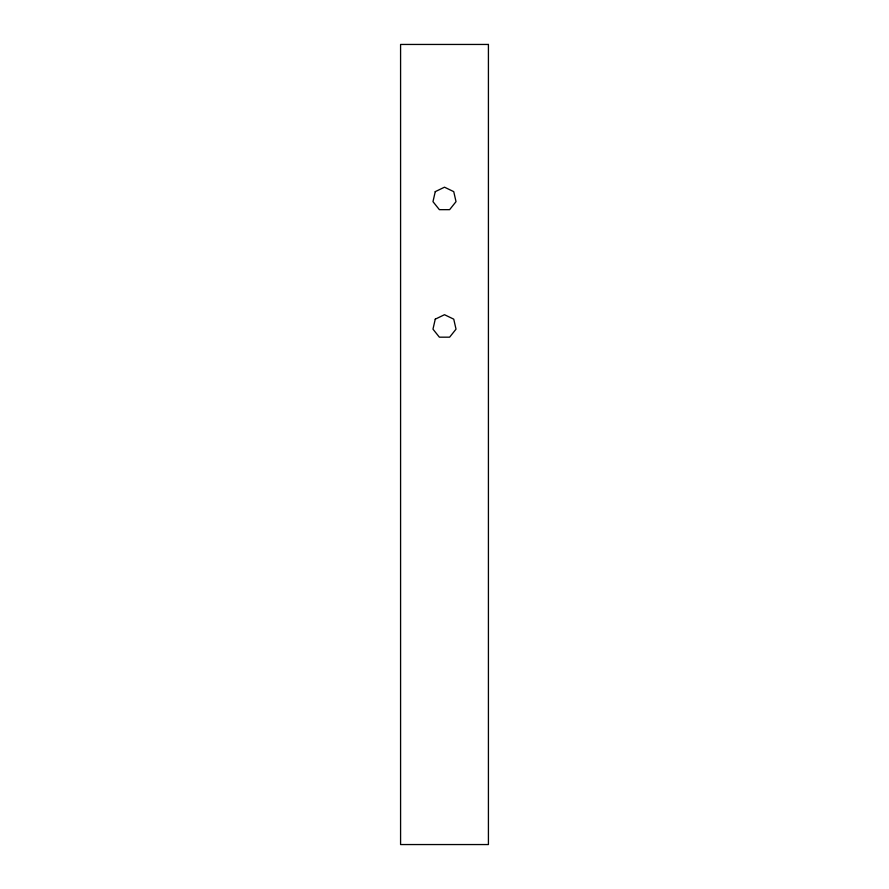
<?xml version="1.0" encoding="UTF-8"?>
<svg xmlns="http://www.w3.org/2000/svg" width="889" height="889" viewBox="0 0 889 889"><rect width="100%" height="100%" fill="white"/><g stroke="black" fill="none" stroke-linecap="round" stroke-linejoin="round"><path stroke-width="1.33" d="M435.254 191.646L432.976 201.647L439.377 209.66L449.623 209.66L456.024 201.647L453.746 191.646L444.5 187.19L435.254 191.646M435.254 319.162L432.976 329.163L439.377 337.175L449.623 337.175L456.024 329.163L453.746 319.162L444.5 314.706L435.254 319.162M488.417 44.45L400.583 44.45L400.583 844.55L488.417 844.55L488.417 44.45"/></g></svg>
